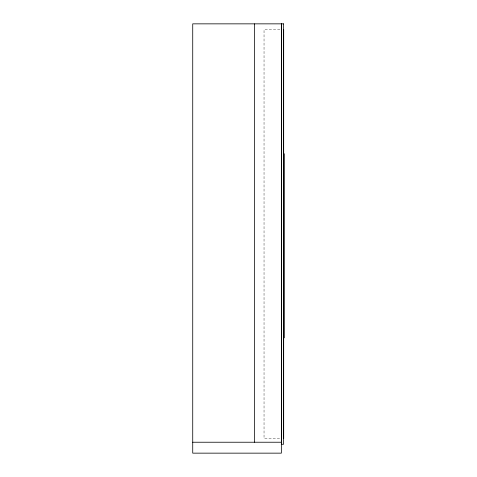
<?xml version="1.0" encoding="UTF-8"?>
<svg xmlns="http://www.w3.org/2000/svg" width="477" height="477" viewBox="0 0 477 477"><rect width="100%" height="100%" fill="white"/><g stroke="black" fill="none" stroke-linecap="round" stroke-linejoin="round"><path stroke-width="0.36" stroke-dasharray="2.38 1.79" d="M279.916 29.669L264.037 29.669L264.037 438.452L279.916 438.452"/><path stroke-width="0.72" d="M192.726 442.233L281.358 442.233M284.274 153.755L284.274 337.877M283.69 29.669L283.69 438.452M254.432 23.85L254.432 442.233M281.358 23.85L192.726 23.85L192.726 453.15L281.358 453.15L281.358 23.85M283.547 23.85L281.508 23.85L281.508 444.272L283.547 444.272L283.547 23.85"/></g></svg>
